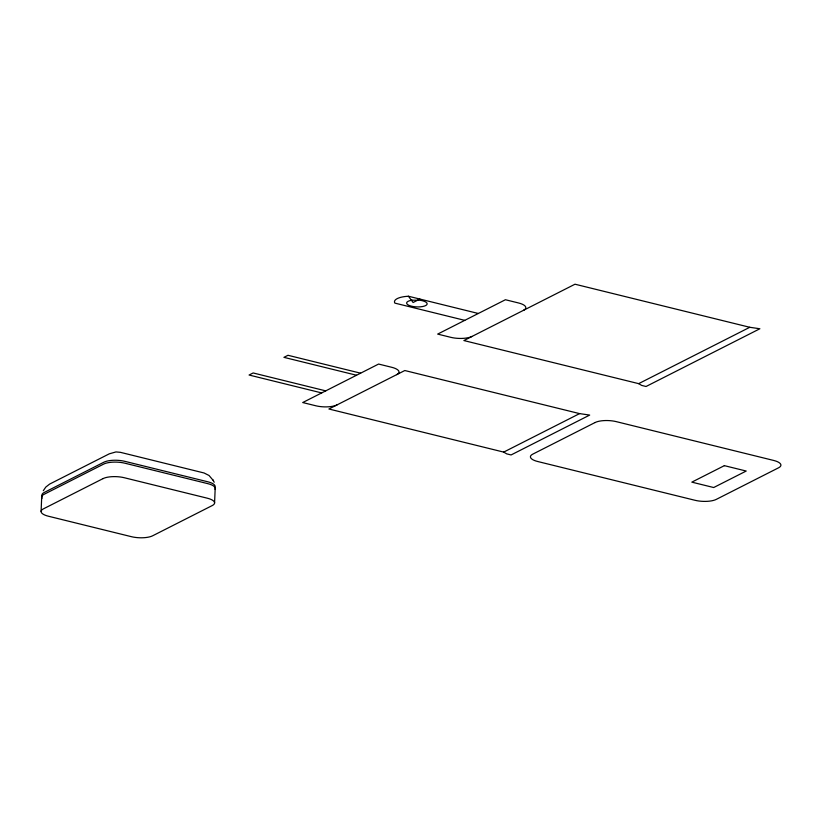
<?xml version="1.0" encoding="UTF-8"?>
<svg xmlns="http://www.w3.org/2000/svg" width="822" height="822" viewBox="0 0 822 822"><rect width="100%" height="100%" fill="white"/><g stroke="black" fill="none" stroke-linecap="round" stroke-linejoin="round"><path stroke-width="1.23" d="M41.1 511.356L41.706 496.827M214.573 503.054L215.179 488.535M43.299 490.713L45.785 487.097L49.628 484.086L109.254 453.847L115.964 451.925L120.423 452.336L204.072 472.979L209.035 475.486L213.36 480.582M419.888 299.064L413.106 302.506L408.411 296.239A18.649 6.288 2.4 0 0 394.858 303.113L464.769 320.354M503.701 452.1L579.582 413.61L589.682 415.079L511.089 454.946L506.712 453.867L503.701 452.1L328.923 409.007L404.814 370.527L579.582 413.61M638.663 383.648L749.777 327.29L759.867 328.759L646.041 386.494L641.674 385.415L638.663 383.648L463.885 340.555L574.999 284.207L749.777 327.29M408.411 296.239L478.322 313.48M360.601 373.188L287.998 355.289L283.929 357.344L356.532 375.243M325.748 390.861L253.145 372.962L249.087 375.027L321.679 392.926M213.073 479.986L214.182 482.288M396.677 374.647A15.433 5.199 2.4 0 0 391.704 367.29L378.593 364.054L302.712 402.544L315.823 405.78A15.433 5.199 2.4 0 0 337.061 404.886M523.511 310.315A15.433 5.199 2.4 0 0 518.528 302.969L505.427 299.732L437.674 334.092L450.775 337.328A15.433 5.199 2.4 0 0 472.013 336.434M214.984 489.203A15.433 5.199 2.4 0 0 207.894 483.675L124.882 463.207A15.433 5.199 2.4 0 0 103.644 464.101L44.018 494.341A15.433 5.199 2.4 0 0 42.107 498.204M214.932 487.302A15.31 5.158 2.4 0 0 207.904 481.815L124.893 461.348A15.31 5.158 2.4 0 0 103.829 462.231L44.213 492.47A15.31 5.158 2.4 0 0 42.312 496.303M103.027 478.62L43.412 508.859A15.433 5.199 2.4 0 0 48.385 516.216L131.407 536.684A15.433 5.199 2.4 0 0 152.645 535.79L212.261 505.551A15.433 5.199 2.4 0 0 207.288 498.194L124.266 477.726A15.433 5.199 2.4 0 0 103.027 478.62M595.077 422.539L532.748 454.155A15.433 5.199 2.4 0 0 537.722 461.512L695.022 500.29A15.433 5.199 2.4 0 0 716.26 499.396L778.588 467.79A15.433 5.199 2.4 0 0 773.615 460.433L616.315 421.645A15.433 5.199 2.4 0 0 595.077 422.539M724.357 465.653L691.836 482.144L713.691 487.528L746.212 471.037L724.357 465.653M412.028 300.194L409.849 300.647A10.296 3.473 2.4 0 0 410.723 305.99A10.296 3.473 2.4 0 0 426.063 305.342A10.296 3.473 2.4 0 0 419.857 300.225L412.028 300.194"/></g></svg>
